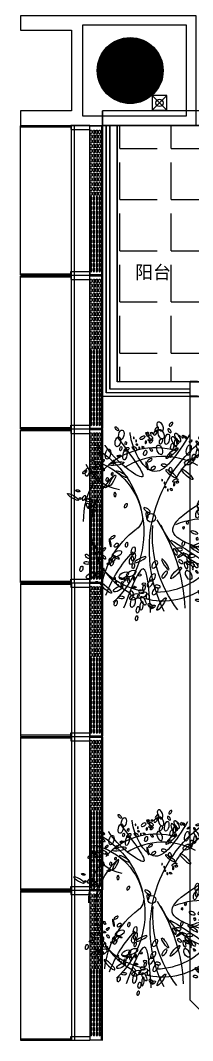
# Model space of a CAD drawing. Extents: x -284868 to 304789, y -137694 to 137894.
# Drawn here: x 189888 to 192240, y -493 to 13442 of the extents above; entities that cross this region are included whole.
import ezdxf
from ezdxf.enums import TextEntityAlignment as Align

# ---------------------------------------------------------------- set-up
doc = ezdxf.new("R2010")
doc.units = 0
doc.layers.get('0').update_dxf_attribs({"linetype": 'CONTINUOUS'})
for name, color, linetype in [('0-墙', 4, 'CONTINUOUS'), ('0-底图', 251, 'CONTINUOUS'), ('0-建筑外轮廓', 8, 'CONTINUOUS'), ('0-建筑柱体', 251, 'CONTINUOUS'), ('0-消防栓(给排水)', 9, 'CONTINUOUS'), ('0-窗', 11, 'CONTINUOUS'), ('0-非设计区域', 251, 'CONTINUOUS'), ('F-地漏', 8, 'CONTINUOUS'), ('P-平面栏杆', 3, 'CONTINUOUS'), ('P-平面植物', 251, 'CONTINUOUS')]:
    doc.layers.add(name, color=color, linetype=linetype)
doc.styles.add('_TCH_DYN', font='')
doc.styles.get('_TCH_DYN').set_extended_font_data('SimSun')

# ---------------------------------------------------------------- blocks, each defined once
blk = doc.blocks.new('FFFFFFFFHGFH')
for p, q in [((380205, 186110), (378505, 186110)), ((378505, 185910), (378505, 186110)), ((380105, 185910), (378505, 185910)), ((379805, 182410), (379705, 182410)), ((379705, 182210), (379705, 182410)), ((379705, 179510), (379705, 182210)), ((379805, 182210), (379705, 182210)), ((379705, 176810), (379705, 179510)), ((379705, 173960), (379705, 176810)), ((380155, 173510), (379705, 173960))]:
    blk.add_line(p, q)
at = {"elevation": 0}
for points in [[(378505, 186110), (378505, 182210), (379705, 182210)], [(378555, 185910), (378555, 182260), (379705, 182260)], [(378605, 185910), (378605, 182310), (379705, 182310)], [(378705, 185910), (378705, 182410), (379705, 182410)]]:
    blk.add_lwpolyline(points, dxfattribs=at)
at = {"style": '_TCH_DYN'}
blk.add_text('阳台', height=180, dxfattribs=at).set_placement((379442, 183761, 0), align=Align.BOTTOM_RIGHT)
blk = doc.blocks.new('_YZH')
at = {"const_width": 0.5}
blk.add_lwpolyline([(-0.25, 0, 1), (0.25, 0, 1)], format="xyb", close=True, dxfattribs=at)
at = {"color": 4}
blk.add_circle((0, 0), 0.5, dxfattribs=at)
blk = doc.blocks.new('sgASGHHHH')
at = {"xscale": 900, "yscale": 900, "zscale": 900}
blk.add_blockref('_YZH', (-119846, -889674), dxfattribs=at)
blk = doc.blocks.new('A$C3B8026B3')
for p, q in [((950, 45455), (950, 47395)), ((950, 43355), (950, 45345)), ((950, 41255), (950, 43245)), ((950, 41145), (950, 39155)), ((950, 39045), (950, 37055)), ((950, 36945), (950, 35005))]:
    blk.add_line(p, q)
at = {"elevation": 0}
for points in [[(0, 47444), (688, 47444), (688, 47429), (0, 47429)], [(0, 45406), (688, 45406), (688, 45420), (0, 45420)], [(0, 45394), (688, 45394), (688, 45379), (0, 45379)], [(0, 43306), (688, 43306), (688, 43320), (0, 43320)], [(0, 43294), (688, 43294), (688, 43279), (0, 43279)], [(0, 41206), (688, 41206), (688, 41220), (0, 41220)], [(0, 41194), (688, 41194), (688, 41179), (0, 41179)], [(0, 39106), (688, 39106), (688, 39120), (0, 39120)], [(0, 39094), (688, 39094), (688, 39079), (0, 39079)], [(0, 37006), (688, 37006), (688, 37020), (0, 37020)], [(0, 36994), (688, 36994), (688, 36979), (0, 36979)], [(0, 34956), (688, 34956), (688, 34970), (0, 34970)]]:
    blk.add_lwpolyline(points, dxfattribs=at)
for points in [[(0, 45406), (0, 47444)], [(700, 45400), (700, 47450)], [(738, 45400), (738, 47450)], [(0, 43306), (0, 45394)], [(700, 43300), (700, 45400)], [(738, 43300), (738, 45400)], [(0, 41206), (0, 43294)], [(700, 41200), (700, 43300)], [(738, 41200), (738, 43300)], [(0, 41194), (0, 39106)], [(700, 41200), (700, 39100)], [(738, 41200), (738, 39100)], [(0, 39094), (0, 37006)], [(700, 39100), (700, 37000)], [(738, 39100), (738, 37000)], [(0, 36994), (0, 34956)], [(700, 37000), (700, 34950)], [(738, 37000), (738, 34950)]]:
    blk.add_lwpolyline(points)
for points in [[(688, 47450), (688, 47395), (950, 47395), (950, 47450)], [(688, 45400), (688, 45455), (950, 45455), (950, 45400)], [(688, 45400), (688, 45345), (950, 45345), (950, 45400)], [(688, 43300), (688, 43355), (950, 43355), (950, 43300)], [(688, 43300), (688, 43245), (950, 43245), (950, 43300)], [(688, 41200), (688, 41255), (950, 41255), (950, 41200)], [(688, 41200), (688, 41145), (950, 41145), (950, 41200)], [(688, 39100), (688, 39155), (950, 39155), (950, 39100)], [(688, 39100), (688, 39045), (950, 39045), (950, 39100)], [(688, 37000), (688, 37055), (950, 37055), (950, 37000)], [(688, 37000), (688, 36945), (950, 36945), (950, 37000)], [(688, 34950), (688, 35005), (950, 35005), (950, 34950)]]:
    blk.add_lwpolyline(points, close=True)
blk = doc.blocks.new('A$C770634BF')
at = {"layer": '0-建筑外轮廓', "color": 42}
blk.add_lwpolyline([(750, -3950), (-1650, -3950), (-1650, -4150), (-950, -4150), (-950, -5250), (-1650, -5250), (-1650, -5450), (750, -5450)], close=True, dxfattribs=at)
at = {"layer": '0-建筑外轮廓', "color": 251}
blk.add_lwpolyline([(620, -4080), (-800, -4080), (-800, -5320), (620, -5320)], close=True, dxfattribs=at)
blk = doc.blocks.new('LT-BLK-20221201170113', base_point=(81437, -6379))
for p, q in [((79349, -6219, 0), (81437, -6219)), ((79349, -6221, 0), (81437, -6221))]:
    blk.add_line(p, q)
blk.add_lwpolyline([(79349, -6208), (81437, -6208), (81437, -6379), (79349, -6379)], close=True)
for points in [[(79403, -6235), (79433, -6235, -1), (79433, -6255), (79403, -6255, -0.999999)], [(79468, -6235), (79498, -6235, -1), (79498, -6255), (79468, -6255, -0.999999)], [(79533, -6235), (79563, -6235, -1), (79563, -6255), (79533, -6255, -0.999999)], [(79598, -6235), (79628, -6235, -1), (79628, -6255), (79598, -6255, -0.999999)], [(79663, -6235), (79693, -6235, -1), (79693, -6255), (79663, -6255, -0.999999)], [(79728, -6235), (79758, -6235, -1), (79758, -6255), (79728, -6255, -0.999999)], [(79793, -6235), (79823, -6235, -1), (79823, -6255), (79793, -6255, -0.999999)], [(79858, -6235), (79888, -6235, -1), (79888, -6255), (79858, -6255, -0.999999)], [(79923, -6235), (79953, -6235, -1), (79953, -6255), (79923, -6255, -0.999999)], [(79988, -6235), (80018, -6235, -1), (80018, -6255), (79988, -6255, -0.999999)], [(80053, -6235), (80083, -6235, -1), (80083, -6255), (80053, -6255, -0.999999)], [(80118, -6235), (80148, -6235, -1), (80148, -6255), (80118, -6255, -0.999999)], [(80183, -6235), (80213, -6235, -1), (80213, -6255), (80183, -6255, -0.999999)], [(80248, -6235), (80278, -6235, -1), (80278, -6255), (80248, -6255, -0.999999)], [(80313, -6235), (80343, -6235, -1), (80343, -6255), (80313, -6255, -0.999999)], [(80408, -6235), (80378, -6235, 1), (80378, -6255), (80408, -6255, 0.999999)], [(80473, -6235), (80443, -6235, 1), (80443, -6255), (80473, -6255, 0.999999)], [(80538, -6235), (80508, -6235, 1), (80508, -6255), (80538, -6255, 0.999999)], [(80603, -6235), (80573, -6235, 1), (80573, -6255), (80603, -6255, 0.999999)], [(80668, -6235), (80638, -6235, 1), (80638, -6255), (80668, -6255, 0.999999)], [(80733, -6235), (80703, -6235, 1), (80703, -6255), (80733, -6255, 0.999999)], [(80798, -6235), (80768, -6235, 1), (80768, -6255), (80798, -6255, 0.999999)], [(80863, -6235), (80833, -6235, 1), (80833, -6255), (80863, -6255, 0.999999)], [(80928, -6235), (80898, -6235, 1), (80898, -6255), (80928, -6255, 0.999999)], [(80993, -6235), (80963, -6235, 1), (80963, -6255), (80993, -6255, 0.999999)], [(81058, -6235), (81028, -6235, 1), (81028, -6255), (81058, -6255, 0.999999)], [(81123, -6235), (81093, -6235, 1), (81093, -6255), (81123, -6255, 0.999999)], [(81188, -6235), (81158, -6235, 1), (81158, -6255), (81188, -6255, 0.999999)], [(81253, -6235), (81223, -6235, 1), (81223, -6255), (81253, -6255, 0.999999)], [(81318, -6235), (81288, -6235, 1), (81288, -6255), (81318, -6255, 0.999999)], [(81383, -6235), (81353, -6235, 1), (81353, -6255), (81383, -6255, 0.999999)], [(79403, -6274), (79433, -6274, -1), (79433, -6294), (79403, -6294, -0.999999)], [(79403, -6314), (79433, -6314, -1), (79433, -6334), (79403, -6334, -0.999999)], [(79403, -6353), (79433, -6353, -1), (79433, -6373), (79403, -6373, -0.999999)], [(79468, -6274), (79498, -6274, -1), (79498, -6294), (79468, -6294, -0.999999)], [(79468, -6314), (79498, -6314, -1), (79498, -6334), (79468, -6334, -0.999999)], [(79468, -6353), (79498, -6353, -1), (79498, -6373), (79468, -6373, -0.999999)], [(79533, -6274), (79563, -6274, -1), (79563, -6294), (79533, -6294, -0.999999)], [(79533, -6314), (79563, -6314, -1), (79563, -6334), (79533, -6334, -0.999999)], [(79533, -6353), (79563, -6353, -1), (79563, -6373), (79533, -6373, -0.999999)], [(79598, -6274), (79628, -6274, -1), (79628, -6294), (79598, -6294, -0.999999)], [(79598, -6314), (79628, -6314, -1), (79628, -6334), (79598, -6334, -0.999999)], [(79598, -6353), (79628, -6353, -1), (79628, -6373), (79598, -6373, -0.999999)], [(79663, -6274), (79693, -6274, -1), (79693, -6294), (79663, -6294, -0.999999)], [(79663, -6314), (79693, -6314, -1), (79693, -6334), (79663, -6334, -0.999999)], [(79663, -6353), (79693, -6353, -1), (79693, -6373), (79663, -6373, -0.999999)], [(79728, -6274), (79758, -6274, -1), (79758, -6294), (79728, -6294, -0.999999)], [(79728, -6314), (79758, -6314, -1), (79758, -6334), (79728, -6334, -0.999999)], [(79728, -6353), (79758, -6353, -1), (79758, -6373), (79728, -6373, -0.999999)], [(79793, -6274), (79823, -6274, -1), (79823, -6294), (79793, -6294, -0.999999)], [(79793, -6314), (79823, -6314, -1), (79823, -6334), (79793, -6334, -0.999999)], [(79793, -6353), (79823, -6353, -1), (79823, -6373), (79793, -6373, -0.999999)], [(79858, -6274), (79888, -6274, -1), (79888, -6294), (79858, -6294, -0.999999)], [(79858, -6314), (79888, -6314, -1), (79888, -6334), (79858, -6334, -0.999999)], [(79858, -6353), (79888, -6353, -1), (79888, -6373), (79858, -6373, -0.999999)], [(79923, -6274), (79953, -6274, -1), (79953, -6294), (79923, -6294, -0.999999)], [(79923, -6314), (79953, -6314, -1), (79953, -6334), (79923, -6334, -0.999999)], [(79923, -6353), (79953, -6353, -1), (79953, -6373), (79923, -6373, -0.999999)], [(79988, -6274), (80018, -6274, -1), (80018, -6294), (79988, -6294, -0.999999)], [(79988, -6314), (80018, -6314, -1), (80018, -6334), (79988, -6334, -0.999999)], [(79988, -6353), (80018, -6353, -1), (80018, -6373), (79988, -6373, -0.999999)], [(80053, -6274), (80083, -6274, -1), (80083, -6294), (80053, -6294, -0.999999)], [(80053, -6314), (80083, -6314, -1), (80083, -6334), (80053, -6334, -0.999999)], [(80053, -6353), (80083, -6353, -1), (80083, -6373), (80053, -6373, -0.999999)], [(80118, -6274), (80148, -6274, -1), (80148, -6294), (80118, -6294, -0.999999)], [(80118, -6314), (80148, -6314, -1), (80148, -6334), (80118, -6334, -0.999999)], [(80118, -6353), (80148, -6353, -1), (80148, -6373), (80118, -6373, -0.999999)], [(80183, -6274), (80213, -6274, -1), (80213, -6294), (80183, -6294, -0.999999)], [(80183, -6314), (80213, -6314, -1), (80213, -6334), (80183, -6334, -0.999999)], [(80183, -6353), (80213, -6353, -1), (80213, -6373), (80183, -6373, -0.999999)], [(80248, -6274), (80278, -6274, -1), (80278, -6294), (80248, -6294, -0.999999)], [(80248, -6314), (80278, -6314, -1), (80278, -6334), (80248, -6334, -0.999999)], [(80248, -6353), (80278, -6353, -1), (80278, -6373), (80248, -6373, -0.999999)], [(80313, -6274), (80343, -6274, -1), (80343, -6294), (80313, -6294, -0.999999)], [(80313, -6314), (80343, -6314, -1), (80343, -6334), (80313, -6334, -0.999999)], [(80313, -6353), (80343, -6353, -1), (80343, -6373), (80313, -6373, -0.999999)], [(80408, -6274), (80378, -6274, 1), (80378, -6294), (80408, -6294, 0.999999)], [(80408, -6314), (80378, -6314, 1), (80378, -6334), (80408, -6334, 0.999999)], [(80408, -6353), (80378, -6353, 1), (80378, -6373), (80408, -6373, 0.999999)], [(80473, -6274), (80443, -6274, 1), (80443, -6294), (80473, -6294, 0.999999)], [(80473, -6314), (80443, -6314, 1), (80443, -6334), (80473, -6334, 0.999999)], [(80473, -6353), (80443, -6353, 1), (80443, -6373), (80473, -6373, 0.999999)], [(80538, -6274), (80508, -6274, 1), (80508, -6294), (80538, -6294, 0.999999)], [(80538, -6314), (80508, -6314, 1), (80508, -6334), (80538, -6334, 0.999999)], [(80538, -6353), (80508, -6353, 1), (80508, -6373), (80538, -6373, 0.999999)], [(80603, -6274), (80573, -6274, 1), (80573, -6294), (80603, -6294, 0.999999)], [(80603, -6314), (80573, -6314, 1), (80573, -6334), (80603, -6334, 0.999999)], [(80603, -6353), (80573, -6353, 1), (80573, -6373), (80603, -6373, 0.999999)], [(80668, -6274), (80638, -6274, 1), (80638, -6294), (80668, -6294, 0.999999)], [(80668, -6314), (80638, -6314, 1), (80638, -6334), (80668, -6334, 0.999999)], [(80668, -6353), (80638, -6353, 1), (80638, -6373), (80668, -6373, 0.999999)], [(80733, -6274), (80703, -6274, 1), (80703, -6294), (80733, -6294, 0.999999)], [(80733, -6314), (80703, -6314, 1), (80703, -6334), (80733, -6334, 0.999999)], [(80733, -6353), (80703, -6353, 1), (80703, -6373), (80733, -6373, 0.999999)], [(80798, -6274), (80768, -6274, 1), (80768, -6294), (80798, -6294, 0.999999)], [(80798, -6314), (80768, -6314, 1), (80768, -6334), (80798, -6334, 0.999999)], [(80798, -6353), (80768, -6353, 1), (80768, -6373), (80798, -6373, 0.999999)], [(80863, -6274), (80833, -6274, 1), (80833, -6294), (80863, -6294, 0.999999)], [(80863, -6314), (80833, -6314, 1), (80833, -6334), (80863, -6334, 0.999999)], [(80863, -6353), (80833, -6353, 1), (80833, -6373), (80863, -6373, 0.999999)], [(80928, -6274), (80898, -6274, 1), (80898, -6294), (80928, -6294, 0.999999)], [(80928, -6314), (80898, -6314, 1), (80898, -6334), (80928, -6334, 0.999999)], [(80928, -6353), (80898, -6353, 1), (80898, -6373), (80928, -6373, 0.999999)], [(80993, -6274), (80963, -6274, 1), (80963, -6294), (80993, -6294, 0.999999)], [(80993, -6314), (80963, -6314, 1), (80963, -6334), (80993, -6334, 0.999999)], [(80993, -6353), (80963, -6353, 1), (80963, -6373), (80993, -6373, 0.999999)], [(81058, -6274), (81028, -6274, 1), (81028, -6294), (81058, -6294, 0.999999)], [(81058, -6314), (81028, -6314, 1), (81028, -6334), (81058, -6334, 0.999999)], [(81058, -6353), (81028, -6353, 1), (81028, -6373), (81058, -6373, 0.999999)], [(81123, -6274), (81093, -6274, 1), (81093, -6294), (81123, -6294, 0.999999)], [(81123, -6314), (81093, -6314, 1), (81093, -6334), (81123, -6334, 0.999999)], [(81123, -6353), (81093, -6353, 1), (81093, -6373), (81123, -6373, 0.999999)], [(81188, -6274), (81158, -6274, 1), (81158, -6294), (81188, -6294, 0.999999)], [(81188, -6314), (81158, -6314, 1), (81158, -6334), (81188, -6334, 0.999999)], [(81188, -6353), (81158, -6353, 1), (81158, -6373), (81188, -6373, 0.999999)], [(81253, -6274), (81223, -6274, 1), (81223, -6294), (81253, -6294, 0.999999)], [(81253, -6314), (81223, -6314, 1), (81223, -6334), (81253, -6334, 0.999999)], [(81253, -6353), (81223, -6353, 1), (81223, -6373), (81253, -6373, 0.999999)], [(81318, -6274), (81288, -6274, 1), (81288, -6294), (81318, -6294, 0.999999)], [(81318, -6314), (81288, -6314, 1), (81288, -6334), (81318, -6334, 0.999999)], [(81318, -6353), (81288, -6353, 1), (81288, -6373), (81318, -6373, 0.999999)], [(81383, -6274), (81353, -6274, 1), (81353, -6294), (81383, -6294, 0.999999)], [(81383, -6314), (81353, -6314, 1), (81353, -6334), (81383, -6334, 0.999999)], [(81383, -6353), (81353, -6353, 1), (81353, -6373), (81383, -6373, 0.999999)]]:
    blk.add_lwpolyline(points, format="xyb", close=True)
blk = doc.blocks.new('A$C678165FB')
for p, q in [((-36643, 45794, 0), (-36643, 43756)), ((-36640, 45794, 0), (-36640, 43756)), ((-36643, 33306, 0), (-36643, 35344)), ((-36640, 33306, 0), (-36640, 35344))]:
    blk.add_line(p, q)
for points in [[(-36630, 45794), (-36630, 43756), (-36801, 43756), (-36801, 45794)], [(-36630, 33306), (-36630, 35344), (-36801, 35344), (-36801, 33306)]]:
    blk.add_lwpolyline(points, close=True)
for points in [[(-36775, 45725), (-36775, 45695, -1), (-36795, 45695), (-36795, 45725, -0.999999)], [(-36736, 45725), (-36736, 45695, -1), (-36756, 45695), (-36756, 45725, -0.999999)], [(-36696, 45725), (-36696, 45695, -1), (-36716, 45695), (-36716, 45725, -0.999999)], [(-36657, 45725), (-36657, 45695, -1), (-36677, 45695), (-36677, 45725, -0.999999)], [(-36775, 45660), (-36775, 45630, -1), (-36795, 45630), (-36795, 45660, -0.999999)], [(-36775, 45595), (-36775, 45565, -1), (-36795, 45565), (-36795, 45595, -0.999999)], [(-36736, 45660), (-36736, 45630, -1), (-36756, 45630), (-36756, 45660, -0.999999)], [(-36736, 45595), (-36736, 45565, -1), (-36756, 45565), (-36756, 45595, -0.999999)], [(-36696, 45660), (-36696, 45630, -1), (-36716, 45630), (-36716, 45660, -0.999999)], [(-36696, 45595), (-36696, 45565, -1), (-36716, 45565), (-36716, 45595, -0.999999)], [(-36657, 45660), (-36657, 45630, -1), (-36677, 45630), (-36677, 45660, -0.999999)], [(-36657, 45595), (-36657, 45565, -1), (-36677, 45565), (-36677, 45595, -0.999999)], [(-36775, 45530), (-36775, 45500, -1), (-36795, 45500), (-36795, 45530, -0.999999)], [(-36775, 45465), (-36775, 45435, -1), (-36795, 45435), (-36795, 45465, -0.999999)], [(-36736, 45530), (-36736, 45500, -1), (-36756, 45500), (-36756, 45530, -0.999999)], [(-36736, 45465), (-36736, 45435, -1), (-36756, 45435), (-36756, 45465, -0.999999)], [(-36696, 45530), (-36696, 45500, -1), (-36716, 45500), (-36716, 45530, -0.999999)], [(-36696, 45465), (-36696, 45435, -1), (-36716, 45435), (-36716, 45465, -0.999999)], [(-36657, 45530), (-36657, 45500, -1), (-36677, 45500), (-36677, 45530, -0.999999)], [(-36657, 45465), (-36657, 45435, -1), (-36677, 45435), (-36677, 45465, -0.999999)], [(-36775, 45400), (-36775, 45370, -1), (-36795, 45370), (-36795, 45400, -0.999999)], [(-36775, 45335), (-36775, 45305, -1), (-36795, 45305), (-36795, 45335, -0.999999)], [(-36736, 45400), (-36736, 45370, -1), (-36756, 45370), (-36756, 45400, -0.999999)], [(-36736, 45335), (-36736, 45305, -1), (-36756, 45305), (-36756, 45335, -0.999999)], [(-36696, 45400), (-36696, 45370, -1), (-36716, 45370), (-36716, 45400, -0.999999)], [(-36696, 45335), (-36696, 45305, -1), (-36716, 45305), (-36716, 45335, -0.999999)], [(-36657, 45400), (-36657, 45370, -1), (-36677, 45370), (-36677, 45400, -0.999999)], [(-36657, 45335), (-36657, 45305, -1), (-36677, 45305), (-36677, 45335, -0.999999)], [(-36775, 45270), (-36775, 45240, -1), (-36795, 45240), (-36795, 45270, -0.999999)], [(-36775, 45205), (-36775, 45175, -1), (-36795, 45175), (-36795, 45205, -0.999999)], [(-36775, 45140), (-36775, 45110, -1), (-36795, 45110), (-36795, 45140, -0.999999)], [(-36736, 45270), (-36736, 45240, -1), (-36756, 45240), (-36756, 45270, -0.999999)], [(-36736, 45205), (-36736, 45175, -1), (-36756, 45175), (-36756, 45205, -0.999999)], [(-36736, 45140), (-36736, 45110, -1), (-36756, 45110), (-36756, 45140, -0.999999)], [(-36696, 45270), (-36696, 45240, -1), (-36716, 45240), (-36716, 45270, -0.999999)], [(-36696, 45205), (-36696, 45175, -1), (-36716, 45175), (-36716, 45205, -0.999999)], [(-36696, 45140), (-36696, 45110, -1), (-36716, 45110), (-36716, 45140, -0.999999)], [(-36657, 45270), (-36657, 45240, -1), (-36677, 45240), (-36677, 45270, -0.999999)], [(-36657, 45205), (-36657, 45175, -1), (-36677, 45175), (-36677, 45205, -0.999999)], [(-36657, 45140), (-36657, 45110, -1), (-36677, 45110), (-36677, 45140, -0.999999)], [(-36775, 45075), (-36775, 45045, -1), (-36795, 45045), (-36795, 45075, -0.999999)], [(-36775, 45010), (-36775, 44980, -1), (-36795, 44980), (-36795, 45010, -0.999999)], [(-36736, 45075), (-36736, 45045, -1), (-36756, 45045), (-36756, 45075, -0.999999)], [(-36736, 45010), (-36736, 44980, -1), (-36756, 44980), (-36756, 45010, -0.999999)], [(-36696, 45075), (-36696, 45045, -1), (-36716, 45045), (-36716, 45075, -0.999999)], [(-36696, 45010), (-36696, 44980, -1), (-36716, 44980), (-36716, 45010, -0.999999)], [(-36657, 45075), (-36657, 45045, -1), (-36677, 45045), (-36677, 45075, -0.999999)], [(-36657, 45010), (-36657, 44980, -1), (-36677, 44980), (-36677, 45010, -0.999999)], [(-36775, 44945), (-36775, 44915, -1), (-36795, 44915), (-36795, 44945, -0.999999)], [(-36775, 44880), (-36775, 44850, -1), (-36795, 44850), (-36795, 44880, -0.999999)], [(-36736, 44945), (-36736, 44915, -1), (-36756, 44915), (-36756, 44945, -0.999999)], [(-36736, 44880), (-36736, 44850, -1), (-36756, 44850), (-36756, 44880, -0.999999)], [(-36696, 44945), (-36696, 44915, -1), (-36716, 44915), (-36716, 44945, -0.999999)], [(-36696, 44880), (-36696, 44850, -1), (-36716, 44850), (-36716, 44880, -0.999999)], [(-36657, 44945), (-36657, 44915, -1), (-36677, 44915), (-36677, 44945, -0.999999)], [(-36657, 44880), (-36657, 44850, -1), (-36677, 44850), (-36677, 44880, -0.999999)], [(-36775, 44785), (-36775, 44815, 1), (-36795, 44815), (-36795, 44785, 0.999999)], [(-36775, 44720), (-36775, 44750, 1), (-36795, 44750), (-36795, 44720, 0.999999)], [(-36736, 44785), (-36736, 44815, 1), (-36756, 44815), (-36756, 44785, 0.999999)], [(-36736, 44720), (-36736, 44750, 1), (-36756, 44750), (-36756, 44720, 0.999999)], [(-36696, 44785), (-36696, 44815, 1), (-36716, 44815), (-36716, 44785, 0.999999)], [(-36696, 44720), (-36696, 44750, 1), (-36716, 44750), (-36716, 44720, 0.999999)], [(-36657, 44785), (-36657, 44815, 1), (-36677, 44815), (-36677, 44785, 0.999999)], [(-36657, 44720), (-36657, 44750, 1), (-36677, 44750), (-36677, 44720, 0.999999)], [(-36775, 44655), (-36775, 44685, 1), (-36795, 44685), (-36795, 44655, 0.999999)], [(-36775, 44590), (-36775, 44620, 1), (-36795, 44620), (-36795, 44590, 0.999999)], [(-36736, 44655), (-36736, 44685, 1), (-36756, 44685), (-36756, 44655, 0.999999)], [(-36736, 44590), (-36736, 44620, 1), (-36756, 44620), (-36756, 44590, 0.999999)], [(-36696, 44655), (-36696, 44685, 1), (-36716, 44685), (-36716, 44655, 0.999999)], [(-36696, 44590), (-36696, 44620, 1), (-36716, 44620), (-36716, 44590, 0.999999)], [(-36657, 44655), (-36657, 44685, 1), (-36677, 44685), (-36677, 44655, 0.999999)], [(-36657, 44590), (-36657, 44620, 1), (-36677, 44620), (-36677, 44590, 0.999999)], [(-36775, 44525), (-36775, 44555, 1), (-36795, 44555), (-36795, 44525, 0.999999)], [(-36775, 44460), (-36775, 44490, 1), (-36795, 44490), (-36795, 44460, 0.999999)], [(-36736, 44525), (-36736, 44555, 1), (-36756, 44555), (-36756, 44525, 0.999999)], [(-36736, 44460), (-36736, 44490, 1), (-36756, 44490), (-36756, 44460, 0.999999)], [(-36696, 44525), (-36696, 44555, 1), (-36716, 44555), (-36716, 44525, 0.999999)], [(-36696, 44460), (-36696, 44490, 1), (-36716, 44490), (-36716, 44460, 0.999999)], [(-36657, 44525), (-36657, 44555, 1), (-36677, 44555), (-36677, 44525, 0.999999)], [(-36657, 44460), (-36657, 44490, 1), (-36677, 44490), (-36677, 44460, 0.999999)], [(-36775, 44395), (-36775, 44425, 1), (-36795, 44425), (-36795, 44395, 0.999999)], [(-36775, 44330), (-36775, 44360, 1), (-36795, 44360), (-36795, 44330, 0.999999)], [(-36736, 44395), (-36736, 44425, 1), (-36756, 44425), (-36756, 44395, 0.999999)], [(-36736, 44330), (-36736, 44360, 1), (-36756, 44360), (-36756, 44330, 0.999999)], [(-36696, 44395), (-36696, 44425, 1), (-36716, 44425), (-36716, 44395, 0.999999)], [(-36696, 44330), (-36696, 44360, 1), (-36716, 44360), (-36716, 44330, 0.999999)], [(-36657, 44395), (-36657, 44425, 1), (-36677, 44425), (-36677, 44395, 0.999999)], [(-36657, 44330), (-36657, 44360, 1), (-36677, 44360), (-36677, 44330, 0.999999)], [(-36775, 44265), (-36775, 44295, 1), (-36795, 44295), (-36795, 44265, 0.999999)], [(-36775, 44200), (-36775, 44230, 1), (-36795, 44230), (-36795, 44200, 0.999999)], [(-36775, 44135), (-36775, 44165, 1), (-36795, 44165), (-36795, 44135, 0.999999)], [(-36736, 44265), (-36736, 44295, 1), (-36756, 44295), (-36756, 44265, 0.999999)], [(-36736, 44200), (-36736, 44230, 1), (-36756, 44230), (-36756, 44200, 0.999999)], [(-36736, 44135), (-36736, 44165, 1), (-36756, 44165), (-36756, 44135, 0.999999)], [(-36696, 44265), (-36696, 44295, 1), (-36716, 44295), (-36716, 44265, 0.999999)], [(-36696, 44200), (-36696, 44230, 1), (-36716, 44230), (-36716, 44200, 0.999999)], [(-36696, 44135), (-36696, 44165, 1), (-36716, 44165), (-36716, 44135, 0.999999)], [(-36657, 44265), (-36657, 44295, 1), (-36677, 44295), (-36677, 44265, 0.999999)], [(-36657, 44200), (-36657, 44230, 1), (-36677, 44230), (-36677, 44200, 0.999999)], [(-36657, 44135), (-36657, 44165, 1), (-36677, 44165), (-36677, 44135, 0.999999)], [(-36775, 44070), (-36775, 44100, 1), (-36795, 44100), (-36795, 44070, 0.999999)], [(-36775, 44005), (-36775, 44035, 1), (-36795, 44035), (-36795, 44005, 0.999999)], [(-36736, 44070), (-36736, 44100, 1), (-36756, 44100), (-36756, 44070, 0.999999)], [(-36736, 44005), (-36736, 44035, 1), (-36756, 44035), (-36756, 44005, 0.999999)], [(-36696, 44070), (-36696, 44100, 1), (-36716, 44100), (-36716, 44070, 0.999999)], [(-36696, 44005), (-36696, 44035, 1), (-36716, 44035), (-36716, 44005, 0.999999)], [(-36657, 44070), (-36657, 44100, 1), (-36677, 44100), (-36677, 44070, 0.999999)], [(-36657, 44005), (-36657, 44035, 1), (-36677, 44035), (-36677, 44005, 0.999999)], [(-36775, 43940), (-36775, 43970, 1), (-36795, 43970), (-36795, 43940, 0.999999)], [(-36775, 43875), (-36775, 43905, 1), (-36795, 43905), (-36795, 43875, 0.999999)], [(-36736, 43940), (-36736, 43970, 1), (-36756, 43970), (-36756, 43940, 0.999999)], [(-36736, 43875), (-36736, 43905, 1), (-36756, 43905), (-36756, 43875, 0.999999)], [(-36696, 43940), (-36696, 43970, 1), (-36716, 43970), (-36716, 43940, 0.999999)], [(-36696, 43875), (-36696, 43905, 1), (-36716, 43905), (-36716, 43875, 0.999999)], [(-36657, 43940), (-36657, 43970, 1), (-36677, 43970), (-36677, 43940, 0.999999)], [(-36657, 43875), (-36657, 43905, 1), (-36677, 43905), (-36677, 43875, 0.999999)], [(-36775, 43810), (-36775, 43840, 1), (-36795, 43840), (-36795, 43810, 0.999999)], [(-36736, 43810), (-36736, 43840, 1), (-36756, 43840), (-36756, 43810, 0.999999)], [(-36696, 43810), (-36696, 43840, 1), (-36716, 43840), (-36716, 43810, 0.999999)], [(-36657, 43810), (-36657, 43840, 1), (-36677, 43840), (-36677, 43810, 0.999999)], [(-36775, 35290), (-36775, 35260, -1), (-36795, 35260), (-36795, 35290, -0.999999)], [(-36736, 35290), (-36736, 35260, -1), (-36756, 35260), (-36756, 35290, -0.999999)], [(-36696, 35290), (-36696, 35260, -1), (-36716, 35260), (-36716, 35290, -0.999999)], [(-36657, 35290), (-36657, 35260, -1), (-36677, 35260), (-36677, 35290, -0.999999)], [(-36775, 35225), (-36775, 35195, -1), (-36795, 35195), (-36795, 35225, -0.999999)], [(-36775, 35160), (-36775, 35130, -1), (-36795, 35130), (-36795, 35160, -0.999999)], [(-36736, 35225), (-36736, 35195, -1), (-36756, 35195), (-36756, 35225, -0.999999)], [(-36736, 35160), (-36736, 35130, -1), (-36756, 35130), (-36756, 35160, -0.999999)], [(-36696, 35225), (-36696, 35195, -1), (-36716, 35195), (-36716, 35225, -0.999999)], [(-36696, 35160), (-36696, 35130, -1), (-36716, 35130), (-36716, 35160, -0.999999)], [(-36657, 35225), (-36657, 35195, -1), (-36677, 35195), (-36677, 35225, -0.999999)], [(-36657, 35160), (-36657, 35130, -1), (-36677, 35130), (-36677, 35160, -0.999999)], [(-36775, 35095), (-36775, 35065, -1), (-36795, 35065), (-36795, 35095, -0.999999)], [(-36775, 35030), (-36775, 35000, -1), (-36795, 35000), (-36795, 35030, -0.999999)], [(-36736, 35095), (-36736, 35065, -1), (-36756, 35065), (-36756, 35095, -0.999999)], [(-36736, 35030), (-36736, 35000, -1), (-36756, 35000), (-36756, 35030, -0.999999)], [(-36696, 35095), (-36696, 35065, -1), (-36716, 35065), (-36716, 35095, -0.999999)], [(-36696, 35030), (-36696, 35000, -1), (-36716, 35000), (-36716, 35030, -0.999999)], [(-36657, 35095), (-36657, 35065, -1), (-36677, 35065), (-36677, 35095, -0.999999)], [(-36657, 35030), (-36657, 35000, -1), (-36677, 35000), (-36677, 35030, -0.999999)], [(-36775, 34965), (-36775, 34935, -1), (-36795, 34935), (-36795, 34965, -0.999999)], [(-36775, 34900), (-36775, 34870, -1), (-36795, 34870), (-36795, 34900, -0.999999)], [(-36775, 34835), (-36775, 34805, -1), (-36795, 34805), (-36795, 34835, -0.999999)], [(-36736, 34965), (-36736, 34935, -1), (-36756, 34935), (-36756, 34965, -0.999999)], [(-36736, 34900), (-36736, 34870, -1), (-36756, 34870), (-36756, 34900, -0.999999)], [(-36736, 34835), (-36736, 34805, -1), (-36756, 34805), (-36756, 34835, -0.999999)], [(-36696, 34965), (-36696, 34935, -1), (-36716, 34935), (-36716, 34965, -0.999999)], [(-36696, 34900), (-36696, 34870, -1), (-36716, 34870), (-36716, 34900, -0.999999)], [(-36696, 34835), (-36696, 34805, -1), (-36716, 34805), (-36716, 34835, -0.999999)], [(-36657, 34965), (-36657, 34935, -1), (-36677, 34935), (-36677, 34965, -0.999999)], [(-36657, 34900), (-36657, 34870, -1), (-36677, 34870), (-36677, 34900, -0.999999)], [(-36657, 34835), (-36657, 34805, -1), (-36677, 34805), (-36677, 34835, -0.999999)], [(-36775, 34770), (-36775, 34740, -1), (-36795, 34740), (-36795, 34770, -0.999999)], [(-36775, 34705), (-36775, 34675, -1), (-36795, 34675), (-36795, 34705, -0.999999)], [(-36736, 34770), (-36736, 34740, -1), (-36756, 34740), (-36756, 34770, -0.999999)], [(-36736, 34705), (-36736, 34675, -1), (-36756, 34675), (-36756, 34705, -0.999999)], [(-36696, 34770), (-36696, 34740, -1), (-36716, 34740), (-36716, 34770, -0.999999)], [(-36696, 34705), (-36696, 34675, -1), (-36716, 34675), (-36716, 34705, -0.999999)], [(-36657, 34770), (-36657, 34740, -1), (-36677, 34740), (-36677, 34770, -0.999999)], [(-36657, 34705), (-36657, 34675, -1), (-36677, 34675), (-36677, 34705, -0.999999)], [(-36775, 34640), (-36775, 34610, -1), (-36795, 34610), (-36795, 34640, -0.999999)], [(-36775, 34575), (-36775, 34545, -1), (-36795, 34545), (-36795, 34575, -0.999999)], [(-36736, 34640), (-36736, 34610, -1), (-36756, 34610), (-36756, 34640, -0.999999)], [(-36736, 34575), (-36736, 34545, -1), (-36756, 34545), (-36756, 34575, -0.999999)], [(-36696, 34640), (-36696, 34610, -1), (-36716, 34610), (-36716, 34640, -0.999999)], [(-36696, 34575), (-36696, 34545, -1), (-36716, 34545), (-36716, 34575, -0.999999)], [(-36657, 34640), (-36657, 34610, -1), (-36677, 34610), (-36677, 34640, -0.999999)], [(-36657, 34575), (-36657, 34545, -1), (-36677, 34545), (-36677, 34575, -0.999999)], [(-36775, 34510), (-36775, 34480, -1), (-36795, 34480), (-36795, 34510, -0.999999)], [(-36775, 34445), (-36775, 34415, -1), (-36795, 34415), (-36795, 34445, -0.999999)], [(-36736, 34510), (-36736, 34480, -1), (-36756, 34480), (-36756, 34510, -0.999999)], [(-36736, 34445), (-36736, 34415, -1), (-36756, 34415), (-36756, 34445, -0.999999)], [(-36696, 34510), (-36696, 34480, -1), (-36716, 34480), (-36716, 34510, -0.999999)], [(-36696, 34445), (-36696, 34415, -1), (-36716, 34415), (-36716, 34445, -0.999999)], [(-36657, 34510), (-36657, 34480, -1), (-36677, 34480), (-36677, 34510, -0.999999)], [(-36657, 34445), (-36657, 34415, -1), (-36677, 34415), (-36677, 34445, -0.999999)], [(-36775, 34380), (-36775, 34350, -1), (-36795, 34350), (-36795, 34380, -0.999999)], [(-36775, 34315), (-36775, 34285, -1), (-36795, 34285), (-36795, 34315, -0.999999)], [(-36736, 34380), (-36736, 34350, -1), (-36756, 34350), (-36756, 34380, -0.999999)], [(-36736, 34315), (-36736, 34285, -1), (-36756, 34285), (-36756, 34315, -0.999999)], [(-36696, 34380), (-36696, 34350, -1), (-36716, 34350), (-36716, 34380, -0.999999)], [(-36696, 34315), (-36696, 34285, -1), (-36716, 34285), (-36716, 34315, -0.999999)], [(-36657, 34380), (-36657, 34350, -1), (-36677, 34350), (-36677, 34380, -0.999999)], [(-36657, 34315), (-36657, 34285, -1), (-36677, 34285), (-36677, 34315, -0.999999)], [(-36775, 34220), (-36775, 34250, 1), (-36795, 34250), (-36795, 34220, 0.999999)], [(-36775, 34155), (-36775, 34185, 1), (-36795, 34185), (-36795, 34155, 0.999999)], [(-36736, 34220), (-36736, 34250, 1), (-36756, 34250), (-36756, 34220, 0.999999)], [(-36736, 34155), (-36736, 34185, 1), (-36756, 34185), (-36756, 34155, 0.999999)], [(-36696, 34220), (-36696, 34250, 1), (-36716, 34250), (-36716, 34220, 0.999999)], [(-36696, 34155), (-36696, 34185, 1), (-36716, 34185), (-36716, 34155, 0.999999)], [(-36657, 34220), (-36657, 34250, 1), (-36677, 34250), (-36677, 34220, 0.999999)], [(-36657, 34155), (-36657, 34185, 1), (-36677, 34185), (-36677, 34155, 0.999999)], [(-36775, 34090), (-36775, 34120, 1), (-36795, 34120), (-36795, 34090, 0.999999)], [(-36775, 34025), (-36775, 34055, 1), (-36795, 34055), (-36795, 34025, 0.999999)], [(-36736, 34090), (-36736, 34120, 1), (-36756, 34120), (-36756, 34090, 0.999999)], [(-36736, 34025), (-36736, 34055, 1), (-36756, 34055), (-36756, 34025, 0.999999)], [(-36696, 34090), (-36696, 34120, 1), (-36716, 34120), (-36716, 34090, 0.999999)], [(-36696, 34025), (-36696, 34055, 1), (-36716, 34055), (-36716, 34025, 0.999999)], [(-36657, 34090), (-36657, 34120, 1), (-36677, 34120), (-36677, 34090, 0.999999)], [(-36657, 34025), (-36657, 34055, 1), (-36677, 34055), (-36677, 34025, 0.999999)], [(-36775, 33960), (-36775, 33990, 1), (-36795, 33990), (-36795, 33960, 0.999999)], [(-36775, 33895), (-36775, 33925, 1), (-36795, 33925), (-36795, 33895, 0.999999)], [(-36775, 33830), (-36775, 33860, 1), (-36795, 33860), (-36795, 33830, 0.999999)], [(-36736, 33960), (-36736, 33990, 1), (-36756, 33990), (-36756, 33960, 0.999999)], [(-36736, 33895), (-36736, 33925, 1), (-36756, 33925), (-36756, 33895, 0.999999)], [(-36736, 33830), (-36736, 33860, 1), (-36756, 33860), (-36756, 33830, 0.999999)], [(-36696, 33960), (-36696, 33990, 1), (-36716, 33990), (-36716, 33960, 0.999999)], [(-36696, 33895), (-36696, 33925, 1), (-36716, 33925), (-36716, 33895, 0.999999)], [(-36696, 33830), (-36696, 33860, 1), (-36716, 33860), (-36716, 33830, 0.999999)], [(-36657, 33960), (-36657, 33990, 1), (-36677, 33990), (-36677, 33960, 0.999999)], [(-36657, 33895), (-36657, 33925, 1), (-36677, 33925), (-36677, 33895, 0.999999)], [(-36657, 33830), (-36657, 33860, 1), (-36677, 33860), (-36677, 33830, 0.999999)], [(-36775, 33765), (-36775, 33795, 1), (-36795, 33795), (-36795, 33765, 0.999999)], [(-36775, 33700), (-36775, 33730, 1), (-36795, 33730), (-36795, 33700, 0.999999)], [(-36736, 33765), (-36736, 33795, 1), (-36756, 33795), (-36756, 33765, 0.999999)], [(-36736, 33700), (-36736, 33730, 1), (-36756, 33730), (-36756, 33700, 0.999999)], [(-36696, 33765), (-36696, 33795, 1), (-36716, 33795), (-36716, 33765, 0.999999)], [(-36696, 33700), (-36696, 33730, 1), (-36716, 33730), (-36716, 33700, 0.999999)], [(-36657, 33765), (-36657, 33795, 1), (-36677, 33795), (-36677, 33765, 0.999999)], [(-36657, 33700), (-36657, 33730, 1), (-36677, 33730), (-36677, 33700, 0.999999)], [(-36775, 33635), (-36775, 33665, 1), (-36795, 33665), (-36795, 33635, 0.999999)], [(-36775, 33570), (-36775, 33600, 1), (-36795, 33600), (-36795, 33570, 0.999999)], [(-36736, 33635), (-36736, 33665, 1), (-36756, 33665), (-36756, 33635, 0.999999)], [(-36736, 33570), (-36736, 33600, 1), (-36756, 33600), (-36756, 33570, 0.999999)], [(-36696, 33635), (-36696, 33665, 1), (-36716, 33665), (-36716, 33635, 0.999999)], [(-36696, 33570), (-36696, 33600, 1), (-36716, 33600), (-36716, 33570, 0.999999)], [(-36657, 33635), (-36657, 33665, 1), (-36677, 33665), (-36677, 33635, 0.999999)], [(-36657, 33570), (-36657, 33600, 1), (-36677, 33600), (-36677, 33570, 0.999999)], [(-36775, 33505), (-36775, 33535, 1), (-36795, 33535), (-36795, 33505, 0.999999)], [(-36775, 33440), (-36775, 33470, 1), (-36795, 33470), (-36795, 33440, 0.999999)], [(-36736, 33505), (-36736, 33535, 1), (-36756, 33535), (-36756, 33505, 0.999999)], [(-36736, 33440), (-36736, 33470, 1), (-36756, 33470), (-36756, 33440, 0.999999)], [(-36696, 33505), (-36696, 33535, 1), (-36716, 33535), (-36716, 33505, 0.999999)], [(-36696, 33440), (-36696, 33470, 1), (-36716, 33470), (-36716, 33440, 0.999999)], [(-36657, 33505), (-36657, 33535, 1), (-36677, 33535), (-36677, 33505, 0.999999)], [(-36657, 33440), (-36657, 33470, 1), (-36677, 33470), (-36677, 33440, 0.999999)], [(-36775, 33375), (-36775, 33405, 1), (-36795, 33405), (-36795, 33375, 0.999999)], [(-36736, 33375), (-36736, 33405, 1), (-36756, 33405), (-36756, 33375, 0.999999)], [(-36696, 33375), (-36696, 33405, 1), (-36716, 33405), (-36716, 33375, 0.999999)], [(-36657, 33375), (-36657, 33405, 1), (-36677, 33405), (-36677, 33375, 0.999999)]]:
    blk.add_lwpolyline(points, format="xyb", close=True)
blk.add_lwpolyline([(-36631, 45800), (-36631, 33300)])
at = {"rotation": 270}
for p in [(-36801, 41656), (-36801, 39556), (-36801, 37456), (-36801, 35356)]:
    blk.add_blockref('LT-BLK-20221201170113', p, dxfattribs=at)
blk = doc.blocks.new('A$C10332E08')
for p, q in [((250, 0), (0, 250)), ((250, 250), (0, 0))]:
    blk.add_line(p, q)
blk.add_lwpolyline([(0, 250), (250, 250), (250, 0), (0, 0)], close=True)
blk = doc.blocks.new('A$C2AC726D9')
blk.add_circle((250, -5145, 0), 50)
at = {"xscale": -0.8000000000000078, "yscale": 0.8000000000000078, "zscale": 0.8, "rotation": 90}
blk.add_blockref('A$C10332E08', (350, -5045, 0), dxfattribs=at)
blk = doc.blocks.new('yld.studio@foxmail.com-15')
at = {"color": 251}
blk.add_circle((67569, -97904), 44.8, dxfattribs=at)
for centre, start, end in [((67614, -97926), 76.8896, 138.1177), ((67693, -98017), 61.0105, 122.2385), ((67614, -97926), 348.5882, 46.5714), ((67693, -98017), 133.1644, 165.3241), ((67614, -97926), 149.0435, 181.2033), ((67693, -98017), 332.7091, 30.6923), ((67693, -98017), 165.3241, 242.6562), ((67614, -97926), 270.5201, 325.0744), ((67614, -97926), 226.0477, 258.5353), ((67693, -98017), 254.641, 309.1952)]:
    blk.add_arc(centre, 760, start, end, dxfattribs=at)
for centre, major_axis, ratio in [((67208, -96966), (17.5, -20.2), 0.42873), ((67530, -97032), (11.9, -18.8), 0.42873), ((67561, -97053), (21.2, -21.1), 0.489709), ((67848, -97060), (23.4, -46.1), 0.368424), ((67903, -97050), (-3.1, -17.5), 0.42873), ((67022, -97159), (9.5, -15.1), 0.42873), ((67250, -97176), (-3.9, -21.9), 0.42873), ((67303, -97118), (-3.1, -17.5), 0.42873), ((67394, -97175), (21.2, -21.1), 0.489709), ((67568, -97101), (14.1, 17.2), 0.42873), ((67569, -97185), (11.9, -18.8), 0.42873), ((67790, -97154), (-6.2, -35.1), 0.42873), ((67831, -97185), (22, 3.3), 0.42873), ((67850, -97108), (-3.9, -21.9), 0.42873), ((68075, -97174), (23.4, -46.1), 0.368424), ((67023, -97237), (11.9, -18.8), 0.42873), ((67060, -97307), (14.1, 17.2), 0.42873), ((67175, -97316), (-3.9, -21.9), 0.42873), ((67231, -97253), (22, 3.3), 0.42873), ((67775, -97247), (-3.9, -21.9), 0.42873), ((67970, -97313), (47.6, 24.1), 0.514982), ((68017, -97268), (-6.2, -35.1), 0.42873), ((66896, -97423), (-7.7, -43.9), 0.42873), ((66962, -97398), (30.9, -32.1), 0.42873), ((67027, -97370), (39.5, -20.6), 0.42873), ((67061, -97391), (11.9, -18.8), 0.42873), ((67772, -97402), (1.5, -29.9), 0.489709), ((68372, -97334), (1.5, -29.9), 0.489709), ((67001, -97487), (25.5, -36.5), 0.42873), ((67106, -97500), (-3.9, -21.9), 0.42873), ((67159, -97442), (-3.1, -17.5), 0.42873), ((67824, -97511), (26.4, 14.1), 0.489709), ((68424, -97443), (26.4, 14.1), 0.489709), ((66797, -97620), (21.5, -5.9), 0.42873), ((67087, -97577), (22, 3.3), 0.42873), ((68499, -97642), (-4.6, -26.3), 0.42873), ((66928, -97708), (21.5, -5.9), 0.42873), ((68077, -97764), (-7.7, -43.9), 0.42873), ((68398, -97738), (47.6, 24.1), 0.514982), ((68477, -97720), (47.6, 24.1), 0.514982), ((66966, -97824), (-14.2, -34.2), 0.42873), ((68059, -97862), (-7.7, -43.9), 0.42873), ((68081, -97828), (-7.7, -43.9), 0.42873), ((68337, -97846), (-7.7, -43.9), 0.42873), ((68403, -97822), (30.9, -32.1), 0.42873), ((68468, -97794), (39.5, -20.6), 0.42873), ((68442, -97911), (25.5, -36.5), 0.42873), ((68547, -97924), (-3.9, -21.9), 0.42873), ((68600, -97866), (-3.1, -17.5), 0.42873), ((68219, -98061), (-14.2, -34.2), 0.42873), ((68278, -98042), (-47.6, -66.7), 0.200035), ((68349, -98008), (17.2, -4.8), 0.42873), ((68472, -98063), (-3.9, -21.9), 0.42873), ((68528, -98001), (22, 3.3), 0.42873), ((67036, -98167), (11.9, -18.8), 0.42873), ((67908, -98175), (-4.6, -26.3), 0.42873), ((68053, -98125), (4.3, -18), 0.42873), ((68403, -98066), (21.5, -5.9), 0.42873), ((68534, -98154), (21.5, -5.9), 0.42873), ((67028, -98269), (21.5, -5.9), 0.42873), ((67074, -98236), (14.1, 17.2), 0.42873), ((67209, -98282), (47.6, 24.1), 0.514982), ((67310, -98187), (-4.6, -26.3), 0.42873), ((67380, -98253), (-7.7, -43.9), 0.42873), ((68398, -98264), (29.9, -1.4), 0.489709), ((68400, -98190), (1.5, -29.9), 0.489709), ((68433, -98255), (-4.6, -26.3), 0.42873), ((66892, -98379), (29.9, -1.4), 0.489709), ((66900, -98310), (21.2, -21.1), 0.489709), ((67075, -98320), (11.9, -18.8), 0.42873), ((67361, -98351), (-7.7, -43.9), 0.42873), ((67383, -98316), (-7.7, -43.9), 0.42873), ((68167, -98352), (47.6, 24.1), 0.514982), ((68175, -98356), (26.4, 14.1), 0.489709), ((68332, -98351), (47.6, 24.1), 0.514982), ((68340, -98326), (-8.4, -28.7), 0.489709), ((68411, -98333), (47.6, 24.1), 0.514982), ((68433, -98359), (-4.6, -26.3), 0.42873), ((66835, -98440), (-8.4, -28.7), 0.489709), ((66934, -98512), (47.6, 24.1), 0.514982), ((67014, -98495), (47.6, 24.1), 0.514982), ((67036, -98417), (-4.6, -26.3), 0.42873), ((67063, -98449), (-3.1, -17.5), 0.42873), ((67280, -98507), (47.6, 24.1), 0.514982), ((67359, -98490), (47.6, 24.1), 0.514982), ((67381, -98412), (-4.6, -26.3), 0.42873), ((67831, -98484), (55.5, 60.3), 0.200035), ((67964, -98506), (24.1, -47.6), 0.514982), ((68050, -98473), (9.5, -15.1), 0.42873), ((68272, -98496), (47.1, 25.3), 0.38159), ((68331, -98455), (47.6, 24.1), 0.514982), ((68411, -98437), (47.6, 24.1), 0.514982), ((66991, -98584), (22, 3.3), 0.42873), ((67010, -98507), (-3.9, -21.9), 0.42873), ((67258, -98543), (21.5, -5.9), 0.42873), ((66935, -98646), (-3.9, -21.9), 0.42873), ((67220, -98652), (47.1, 25.3), 0.38159), ((67389, -98631), (21.5, -5.9), 0.42873), ((67472, -98718), (47.6, 24.1), 0.514982), ((67494, -98640), (-4.6, -26.3), 0.42873), ((68089, -98705), (11.9, -18.8), 0.42873), ((68116, -98683), (-8.4, -28.7), 0.489709), ((67196, -98803), (-8.4, -28.7), 0.489709), ((67253, -98741), (29.9, -1.4), 0.489709), ((67393, -98735), (47.6, 24.1), 0.514982), ((67486, -98777), (23.4, -46.1), 0.368424), ((67533, -98733), (1.5, -29.9), 0.489709), ((67677, -98810), (-47.6, -66.7), 0.200035), ((67429, -98871), (-6.2, -35.1), 0.42873), ((67584, -98842), (26.4, 14.1), 0.489709), ((67415, -98960), (-4.6, -26.3), 0.42873)]:
    blk.add_ellipse(centre, major_axis=major_axis, ratio=ratio, dxfattribs=at)
at = {"color": 251, "extrusion": (0, 0, -1)}
for centre, major_axis, ratio in [((67628, -96970), (-16.1, -22.2), 0.514982), ((67762, -96987), (14.5, -20.2), 0.489709), ((67778, -96919), (16.2, 18.9), 0.489709), ((67386, -97062), (1.02, -9.08), 0.42873), ((67526, -97013), (18.3, 0.3), 0.42873), ((67548, -97084), (15.2, 1.9), 0.489709), ((67572, -97013), (13.7, 0.2), 0.42873), ((67613, -97009), (-16.1, -22.2), 0.514982), ((67867, -97046), (11.1, -9.8), 0.42873), ((67931, -97057), (13.9, -12.2), 0.42873), ((67411, -97094), (1.3, -11.3), 0.42873), ((67445, -97168), (1.3, -11.3), 0.42873), ((67512, -97108), (-1.7, -15.2), 0.489709), ((68052, -97108), (13.9, -12.2), 0.42873), ((67554, -97297), (23.5, 14.1), 0.38159), ((68304, -97299), (23.5, 14.1), 0.38159), ((67525, -97356), (8.6, -41.1), 0.200035), ((67590, -97381), (23.2, 14.6), 0.514982), ((67778, -97439), (56, -38.7), 0.200035), ((68187, -97386), (1.3, -11.3), 0.42873), ((68275, -97358), (8.6, -41.1), 0.200035), ((68288, -97400), (-1.7, -15.2), 0.489709), ((68324, -97376), (15.2, 1.9), 0.489709), ((68340, -97383), (23.2, 14.6), 0.514982), ((66869, -97421), (23.5, 14.1), 0.38159), ((67684, -97506), (1.02, -9.08), 0.42873), ((68221, -97460), (1.3, -11.3), 0.42873), ((68311, -97535), (-16.1, -22.2), 0.514982), ((67710, -97538), (1.3, -11.3), 0.42873), ((67744, -97612), (1.3, -11.3), 0.42873), ((67810, -97552), (-1.7, -15.2), 0.489709), ((67846, -97528), (15.2, 1.9), 0.489709), ((68238, -97602), (8.6, -41.1), 0.200035), ((68267, -97543), (23.5, 14.1), 0.38159), ((68254, -97579), (13.7, 0.2), 0.42873), ((68295, -97574), (-16.1, -22.2), 0.514982), ((68302, -97627), (23.2, 14.6), 0.514982), ((66820, -97700), (13.7, 0.2), 0.42873), ((66861, -97695), (-16.1, -22.2), 0.514982), ((68483, -97658), (1.02, -9.08), 0.42873), ((67303, -97776), (-15, -19.8), 0.489709), ((67525, -97822), (33.3, -24.2), 0.336016), ((68217, -97823), (13.7, 0.2), 0.42873), ((68258, -97818), (-16.1, -22.2), 0.514982), ((68273, -97779), (-16.1, -22.2), 0.514982), ((67526, -97873), (2.8, -34.2), 0.336016), ((68360, -97959), (-0.6, -68.1), 0.200035), ((68440, -97943), (11.1, -8), 0.42873), ((68540, -97877), (63.3, 25.1), 0.200035), ((67137, -98167), (8.6, -41.1), 0.200035), ((67166, -98108), (23.5, 14.1), 0.38159), ((68243, -98113), (11.6, -10), 0.489709), ((68303, -98150), (34.8, -25.2), 0.368424), ((68388, -98115), (29.6, 0.5), 0.42873), ((67201, -98192), (23.2, 14.6), 0.514982), ((67823, -98262), (16.7, -33), 0.42873), ((67862, -98238), (37, 0.6), 0.42873), ((68031, -98231), (56, -38.7), 0.200035), ((68054, -98193), (63.3, 25.1), 0.200035), ((68202, -98184), (1.3, -11.3), 0.42873), ((68236, -98258), (1.3, -11.3), 0.42873), ((68303, -98198), (-1.7, -15.2), 0.489709), ((68338, -98174), (15.2, 1.9), 0.489709), ((67137, -98357), (-1.1, -27.4), 0.514982), ((67157, -98383), (-16.1, -22.2), 0.514982), ((67172, -98344), (-16.1, -22.2), 0.514982), ((67455, -98344), (61, 30.3), 0.200035), ((67606, -98395), (-26.1, -35.9), 0.514982), ((67881, -98366), (22.2, -16.1), 0.514982), ((67936, -98405), (11.7, -35.1), 0.42873), ((67946, -98301), (21.8, -16.6), 0.38159), ((67964, -98379), (22.2, -16.1), 0.514982), ((67968, -98355), (22.2, -29.6), 0.42873), ((67996, -98305), (37, 0.6), 0.42873), ((68036, -98399), (26.6, -25.7), 0.42873), ((67116, -98388), (13.7, 0.2), 0.42873), ((67711, -98501), (-27, -35.3), 0.38159), ((68003, -98395), (22.2, -16.1), 0.514982), ((67190, -98543), (1.3, -11.3), 0.42873), ((67268, -98585), (14.8, 0.2), 0.42873), ((67291, -98556), (-1.7, -15.2), 0.489709), ((67323, -98549), (18.5, 0.3), 0.42873), ((67326, -98532), (15.2, 1.9), 0.489709), ((67388, -98543), (-5.6, -17.6), 0.42873), ((67447, -98506), (18.5, 0.3), 0.42873), ((67559, -98594), (-26.1, -35.9), 0.514982), ((67584, -98531), (-26.1, -35.9), 0.514982), ((67224, -98616), (1.3, -11.3), 0.42873), ((67492, -98601), (22.2, 0.3), 0.42873), ((67611, -98676), (-26.1, -35.9), 0.514982), ((68135, -98714), (20, -21.8), 0.42873)]:
    blk.add_ellipse(centre, major_axis=major_axis, ratio=ratio, dxfattribs=at)
at = {"color": 251}
for centre, major_axis, ratio in [((67663, -96943), (19.4, -49.7), 0.514982), ((67673, -97024), (19.4, -49.7), 0.514982), ((67218, -97104), (-11.3, -52.2), 0.514982), ((67254, -97032), (-11.3, -52.2), 0.514982), ((67477, -97060), (25.5, 15.6), 0.489709), ((67672, -97099), (-10.1, -28.2), 0.489709), ((67737, -97077), (-11.9, -54.9), 0.414379), ((67812, -97097), (20.7, -49.3), 0.38159), ((67829, -97112), (-6.6, -47.9), 0.283409), ((67114, -97233), (-11.3, -52.2), 0.514982), ((67310, -97182), (25.5, 15.6), 0.489709), ((67658, -97188), (19.4, -49.7), 0.514982), ((67788, -97223), (61.1, 54.6), 0.200035), ((67964, -97190), (-11.9, -54.9), 0.414379), ((68056, -97225), (-6.6, -47.9), 0.283409), ((67293, -97242), (-10.1, -52.5), 0.38159), ((67505, -97221), (-10.1, -28.2), 0.489709), ((68305, -97283), (29.4, -5.6), 0.489709), ((67203, -97334), (81.1, 11.7), 0.200035), ((67706, -97351), (29.4, -5.6), 0.489709), ((67948, -97445), (60.3, -55.5), 0.200035), ((67016, -97496), (-1.6, -18.4), 0.42873), ((67160, -97512), (-34.6, -58.6), 0.200035), ((67261, -97445), (58.6, -34.7), 0.200035), ((66747, -97684), (58.6, -34.7), 0.200035), ((66913, -97719), (36.8, -3.3), 0.42873), ((66905, -97777), (11.5, -27.6), 0.489709), ((66938, -97772), (24.3, 27.9), 0.42873), ((67950, -97956), (-1.6, -18.4), 0.42873), ((68167, -97956), (36.8, -3.3), 0.42873), ((67910, -98008), (-1.3, -14.7), 0.42873), ((68024, -98058), (34.2, -14.2), 0.42873), ((68120, -98047), (28.4, 23.7), 0.42873), ((68191, -98008), (24.3, 27.9), 0.42873), ((68117, -98135), (18.4, -1.6), 0.42873), ((68334, -98138), (29.4, -5.6), 0.489709), ((68477, -98092), (1.2, -22.2), 0.42873), ((66971, -98207), (1.2, -22.2), 0.42873), ((68169, -98175), (14.7, -1.3), 0.42873), ((68511, -98223), (11.5, -27.6), 0.489709), ((67006, -98338), (11.5, -27.6), 0.489709), ((67011, -98356), (-10.1, -28.2), 0.489709), ((68259, -98340), (22.6, -19.6), 0.489709), ((67092, -98641), (60.3, -55.5), 0.200035), ((67332, -98570), (1.2, -22.2), 0.42873), ((67366, -98701), (11.5, -27.6), 0.489709), ((67466, -98681), (29.4, -5.6), 0.489709), ((67636, -98626), (29.4, -5.6), 0.489709), ((67376, -98793), (-11.9, -54.9), 0.414379), ((67468, -98829), (-6.6, -47.9), 0.283409), ((68061, -98772), (26.3, -4.6), 0.42873), ((67561, -98828), (22.6, -19.6), 0.489709)]:
    blk.add_ellipse(centre, major_axis=major_axis, ratio=ratio, start_param=3.141593, end_param=9.424778, dxfattribs=at)
at = {"color": 251, "extrusion": (0, 0, -1)}
for centre, major_axis, ratio, start_param, end_param in [((68090, -97061), (24.4, 4.5), 0.489709, 3.141593, 9.424778), ((69001, -98233), (-810, -1204), 1, 0.509025, 1.892273), ((67419, -97134), (11.2, -2.4), 0.42873, 3.141593, 9.424778), ((67482, -97162), (13.1, -8.1), 0.489709, 3.141593, 9.424778), ((68406, -97786), (-392, -512), 1, 1.400805, 2.202876), ((67984, -97097), (16, 9.3), 0.42873, 3.141593, 9.424778), ((66772, -97989), (-386, -598), 1, 2.788021, 3.97962), ((66479, -98053), (-568, -838), 1, 3.105711, 4.936061), ((67318, -97138), (-273, -393), 1, -0.434629, 0.525976), ((68194, -97426), (11.2, -2.4), 0.42873, 3.141593, 9.424778), ((68258, -97454), (13.1, -8.1), 0.489709, 3.141593, 9.424778), ((67717, -97578), (11.2, -2.4), 0.42873, 3.141593, 9.424778), ((67780, -97606), (13.1, -8.1), 0.489709, 3.141593, 9.424778), ((68419, -97598), (7.58, 8.54), 0.42873, 3.141593, 9.424778), ((68448, -97622), (2.8, -15.1), 0.489709, 3.141593, 9.424778), ((67187, -97658), (0.7, -24.8), 0.489709, 3.141593, 9.424778), ((67328, -97900), (15, -149), 1, 4.655583, 5.753079), ((66053, -98936), (-1046, -1553), 1, 3.548561, 4.075938), ((68137, -98718), (-417, -690), 1, 2.207479, 3.211548), ((68511, -97942), (26.2, 8.1), 0.514982, 3.141593, 9.424778), ((68573, -97883), (26.2, 8.1), 0.514982, 3.141593, 9.424778), ((67969, -98774), (-537, -765), 1, 1.051392, 1.896333), ((68862, -98087), (-701, -1072), 1, 0.330518, 1.072389), ((68414, -97665), (-459, -662), 1, -0.636767, 0.561589), ((68120, -98051), (5.71, -9.89), 0.42873, 3.141593, 9.424778), ((68144, -98018), (7.58, 8.54), 0.42873, 3.141593, 9.424778), ((68151, -97979), (6.06, 6.83), 0.42873, 3.141593, 9.424778), ((68331, -98061), (46.6, 2.5), 0.414379, 3.141593, 9.424778), ((68476, -97964), (26.2, 8.1), 0.514982, 3.141593, 9.424778), ((68585, -97974), (26.4, 7.5), 0.38159, 3.141593, 9.424778), ((66155, -101030), (-1867, -2739), 1, 3.053829, 3.274954), ((68201, -98102), (12.5, 8.9), 0.489709, 3.141593, 9.424778), ((68348, -98141), (40.2, -0.9), 0.283409, 3.141593, 9.424778), ((68209, -98224), (11.2, -2.4), 0.42873, 3.141593, 9.424778), ((68273, -98252), (13.1, -8.1), 0.489709, 3.141593, 9.424778), ((68351, -99188), (-781, -1093), 1, 1.306696, 1.710792), ((67195, -98318), (38.8, -16.3), 0.200035, 3.141593, 9.424778), ((67718, -98394), (37.6, -56.7), 0.200035, 3.141593, 9.424778), ((67880, -98297), (35, 23.2), 0.200035, 3.141593, 9.424778), ((68008, -98436), (0.2, -13.7), 0.42873, 3.141593, 9.424778), ((67197, -98582), (11.2, -2.4), 0.42873, 3.141593, 9.424778), ((67261, -98610), (13.1, -8.1), 0.489709, 3.141593, 9.424778), ((68088, -98702), (26, -30.7), 0.283409, 3.141593, 9.424778)]:
    blk.add_ellipse(centre, major_axis=major_axis, ratio=ratio, start_param=start_param, end_param=end_param, dxfattribs=at)
at = {"color": 251}
for points, knots in [([(67219, -97062), (67368, -97261), (67674, -97669), (67174, -97296), (67084, -97139), (67083, -97138)], [0, 0, 0, 0, 223.251607, 459.141302, 461.114298, 461.114298, 461.114298, 461.114298]), ([(67972, -97029), (67842, -97238), (67603, -97621), (67367, -97180), (67347, -97012), (67347, -97007)], [0, 0, 0, 0, 251.74209, 462.284988, 467.902625, 467.902625, 467.902625, 467.902625]), ([(68493, -98325), (68159, -98246), (67459, -98081), (68108, -97730), (68447, -97547)], [0, 0, 0, 0, 150.094152, 314.060203, 314.060203, 314.060203, 314.060203]), ([(67563, -98902), (67548, -98675), (67519, -98224), (67359, -98645), (67279, -98854)], [0, 0, 0, 0, 93.467467, 185.701754, 185.701754, 185.701754, 185.701754])]:
    blk.add_open_spline(points, degree=3, knots=knots, dxfattribs=at)

msp = doc.modelspace()

# ---------------------------------------------------------------- hatches: boundary and pattern name
at = {"layer": '0-非设计区域', "ltscale": 3}
h = msp.add_hatch(dxfattribs=at)
h.set_pattern_fill('ANGLE', color=256, scale=100)
h.set_pattern_definition([(0, (-222963.06, 452446.1), (0, 698.5), [508, -190.5]), (90, (-222963.06, 452446.1), (-698.5, 4e-14), [508, -190.5])])
h.paths.add_polyline_path([(201658, 12007), (201658, 9057), (199458, 9057), (199458, 2708), (197708, 2708), (197708, 608), (196908, 608), (196908, -192), (192741, -192), (192408, 141), (192408, 8507), (191208, 8507), (191208, 12007)])

# ---------------------------------------------------------------- linework, layer by layer
at = {"layer": '0-墙', "ltscale": 3}
msp.add_lwpolyline([(192408, 8507), (192408, 8307), (192208, 8307), (192208, 8507)], close=True, dxfattribs=at)
at = {"layer": '0-窗'}
msp.add_lwpolyline([(192408, 8307), (192408, 141), (192741, -192), (196908, -192), (196908, -392), (192658, -392), (192208, 58), (192208, 8307), (192408, 8307)], dxfattribs=at)
at = {"layer": '0-非设计区域', "ltscale": 3}
msp.add_lwpolyline([(201658, 12007), (201658, 9057), (199458, 9057), (199458, 2708), (197708, 2708), (197708, 608), (196908, 608), (196908, -192), (192741, -192), (192408, 141), (192408, 8507), (191208, 8507), (191208, 12007)], close=True, dxfattribs=at)
at = {"layer": 'P-平面栏杆', "ltscale": 3}
for points in [[(192208, 8307), (191008, 8307), (191008, 12007)], [(192208, 8357), (191058, 8357), (191058, 12007)], [(192208, 8407), (191108, 8407), (191108, 12007)], [(192208, 8507), (191208, 8507), (191208, 12007)]]:
    msp.add_lwpolyline(points, dxfattribs=at)

# ---------------------------------------------------------------- block references
at = {"color": 0}
msp.add_blockref('A$C770634BF', (191538, 17457), dxfattribs=at)
at = {"layer": '0-底图'}
msp.add_blockref('FFFFFFFFHGFH', (-187497, -173902), dxfattribs=at)
at = {"layer": '0-建筑柱体'}
msp.add_blockref('sgASGHHHH', (311234, 902431), dxfattribs=at)
at = {"layer": '0-消防栓(给排水)', "color": 0}
msp.add_blockref('A$C2AC726D9', (191538, 17460), dxfattribs=at)
at = {"layer": '0-窗'}
msp.add_blockref('A$C3B8026B3', (189888, -35443), dxfattribs=at)
at = {"layer": 'F-地漏'}
msp.add_blockref('A$C678165FB', (227638, -33790), dxfattribs=at)
at = {"layer": 'P-平面植物'}
for p, xscale, yscale, zscale in [((103996, 133689), 1.297612055165838, 1.297612055165838, 1.297612055165838), ((109884, 119957), 1.210602299926758, 1.210602299926758, 1.210602299926758)]:
    msp.add_blockref('yld.studio@foxmail.com-15', p, dxfattribs=dict(at, xscale=xscale, yscale=yscale, zscale=zscale))

doc.saveas('drawing.dxf')
